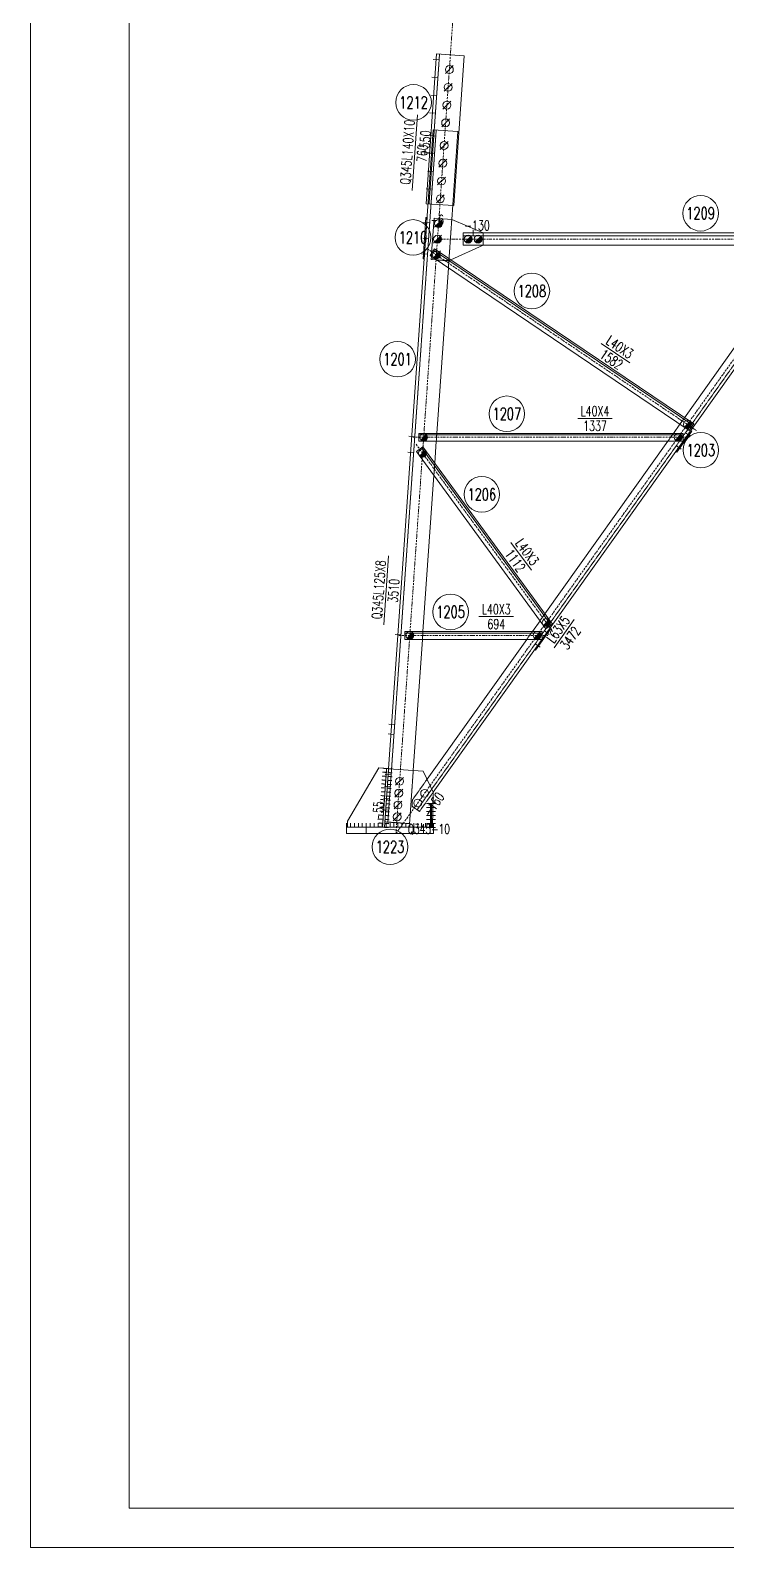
# Model space of a CAD drawing. Extents: x -62666 to 126696, y -48828 to 60042.
# Drawn here: x 109876 to 113396, y -48828 to -41151 of the extents above; entities that cross this region are included whole.
import ezdxf
from ezdxf.enums import TextEntityAlignment as Align

# ---------------------------------------------------------------- set-up
doc = ezdxf.new("R2010")
doc.units = 0
doc.header["$MEASUREMENT"] = 0
doc.linetypes.add('Dash', pattern=[2.75, 2, -0.75])
doc.linetypes.add('DashDot', pattern=[15.6, 9, -3, 0.6, -3])
doc.layers.get('0').update_dxf_attribs({"linetype": 'CONTINUOUS', "lineweight": 25})
doc.styles.get("Standard").update_dxf_attribs({"font": 'simplex.shx', "width": 0.7, "height": 3, "bigfont": 'gbhzfs.shx'})

# ---------------------------------------------------------------- blocks, each defined once
blk = doc.blocks.new('M20X55S')
at = {"color": 3, "linetype": 'Continuous', "lineweight": 13}
blk.add_line((-1, -1), (1, 1), dxfattribs=at)
blk.add_circle((0, 0), 1, dxfattribs=at)
blk = doc.blocks.new('M16X50S')
at = {"color": 3, "linetype": 'Continuous', "lineweight": 13}
blk.add_line((-1, -1), (1, 1), dxfattribs=at)
blk.add_circle((0, 0), 1, dxfattribs=at)
for radius in [0.9, 0.8, 0.7, 0.6, 0.5, 0.4, 0.3, 0.2, 0.1]:
    blk.add_arc((0, 0), radius, 225, 45, dxfattribs=at)
blk = doc.blocks.new('M16X40S')
at = {"color": 3, "linetype": 'Continuous', "lineweight": 13}
blk.add_line((-0.707, -0.707), (0.707, 0.707), dxfattribs=at)
blk.add_circle((0, 0), 1, dxfattribs=at)
for radius in [0.9, 0.8, 0.7, 0.6, 0.5, 0.4, 0.3, 0.2, 0.1]:
    blk.add_arc((0, 0), radius, 225, 45, dxfattribs=at)
blk = doc.blocks.new('M20X45S')
at = {"color": 3, "linetype": 'Continuous', "lineweight": 13}
blk.add_circle((0, 0), 1, dxfattribs=at)

msp = doc.modelspace()

# ---------------------------------------------------------------- linework, layer by layer
at = {"color": 7, "linetype": 'Continuous', "lineweight": 18}
for p, q in [((109876.03669, -48827.58851), (109876.03669, -36947.58851)), ((110376.03669, -48627.58851), (110376.03669, -37147.58851)), ((110376.03669, -48627.58851), (126496.03669, -48627.58851)), ((109876.03669, -48827.58851), (126696.03669, -48827.58851))]:
    msp.add_line(p, q, dxfattribs=at)
at = {"color": 3, "linetype": 'DashDot', "lineweight": 0}
for p, q in [((112028.89488, -40850.88725), (111934.15585, -42207.58342)), ((111974.56016, -41628.99247), (111724.14643, -45214.9251)), ((113864.1464, -42207.58342), (111724.14635, -45214.92516)), ((111934.15585, -42207.58342), (115794.137, -42207.58342)), ((111883.00584, -42256.58341), (113242.76334, -43175.64833)), ((111809.15271, -43210.03065), (113205.81305, -43210.03067)), ((111826.17349, -43245.39715), (112516.26863, -44191.73543)), ((111739.14957, -44212.47787), (112492.4797, -44212.47791))]:
    msp.add_line(p, q, dxfattribs=at)
at = {"color": 3, "linetype": 'Dash', "lineweight": 0}
for p, q in [((111944.47107, -41271.02685), (111891.52868, -42029.18049)), ((111927.5796, -41655.78477), (111683.08719, -45156.9239)), ((111989.19453, -42352.4967), (112006.31295, -42107.36033)), ((112064.15585, -42175.58342), (112164.15585, -42175.58342)), ((112064.15585, -42238.58342), (112064.15585, -42175.58342)), ((112064.15585, -42190.58342), (115664.137, -42190.58342)), ((113843.21045, -42266.32596), (111830.76288, -45094.41824)), ((111904.1128, -42278.9283), (111903.04175, -42294.26573)), ((112164.15585, -42238.58342), (112064.15585, -42238.58342)), ((111930.1271, -42312.57281), (111991.68233, -42316.87135)), ((111991.68233, -42316.87135), (112001.3946, -42312.46282)), ((113159.90572, -43143.78454), (113183.10381, -43111.18427)), ((111927.91436, -43230.03065), (111930.70765, -43190.03065)), ((113098.53368, -43230.03066), (113126.99735, -43190.03066)), ((113214.57165, -43175.62368), (113139.19974, -43281.54382)), ((111915.88038, -43402.35772), (111920.20685, -43340.40246)), ((112452.38081, -44138.06918), (112476.8308, -44103.70962)), ((111857.91122, -44232.47788), (111860.70451, -44192.47788)), ((112385.20033, -44232.47791), (112413.66401, -44192.47791)), ((112501.23831, -44178.07093), (112425.86639, -44283.99106)), ((111675.57725, -44905.59216), (111655.62608, -44904.19893)), ((111656.26482, -45182.14676), (111676.95671, -44885.83826)), ((111676.95671, -44885.83826), (111657.00554, -44884.44503)), ((111686.9323, -44886.53488), (111666.24041, -45182.84338)), ((111686.93253, -44886.5349), (111668.12363, -45155.87896)), ((111676.95671, -44885.83826), (111686.9323, -44886.53488)), ((111686.98118, -44886.53829), (111677.00559, -44885.84168)), ((111685.55284, -44906.28878), (111705.50401, -44907.68201)), ((111686.9323, -44886.53488), (111706.88347, -44887.92812)), ((111792.81996, -45164.58679), (111811.62886, -44895.24272)), ((111670.05941, -44984.60776), (111650.10824, -44983.21453)), ((111671.43887, -44964.85386), (111651.4877, -44963.46063)), ((111672.81833, -44945.09996), (111652.86716, -44943.70673)), ((111674.19779, -44925.34606), (111654.24662, -44923.95283)), ((111681.41446, -44965.55048), (111701.36564, -44966.94371)), ((111682.79392, -44945.79658), (111702.74509, -44947.18981)), ((111684.17338, -44926.04268), (111704.12455, -44927.43591)), ((111807.30807, -45044.58981), (111881.45674, -44940.38869)), ((111665.92104, -45043.86946), (111645.96986, -45042.47622)), ((111667.3005, -45024.11556), (111647.34932, -45022.72232)), ((111668.67995, -45004.36166), (111648.72878, -45002.96842)), ((111675.89662, -45044.56608), (111695.8478, -45045.95931)), ((111677.27608, -45024.81218), (111697.22726, -45026.20541)), ((111678.65554, -45005.05828), (111698.60672, -45006.45151)), ((111680.035, -44985.30438), (111699.98618, -44986.69761)), ((111805.505, -45076.44494), (111807.30807, -45044.58981)), ((111912.5585, -45005.34257), (111842.98443, -45103.115)), ((111660.4032, -45122.88506), (111640.45202, -45121.49182)), ((111661.78266, -45103.13116), (111641.83148, -45101.73792)), ((111663.16212, -45083.37726), (111643.21094, -45081.98402)), ((111664.54158, -45063.62336), (111644.5904, -45062.23012)), ((111670.37879, -45123.58168), (111690.32996, -45124.97491)), ((111671.75825, -45103.82778), (111691.70942, -45105.22101)), ((111673.13771, -45084.07388), (111693.08888, -45085.46711)), ((111674.51716, -45064.31998), (111694.46834, -45065.71321)), ((111842.98443, -45103.115), (111805.505, -45076.44494)), ((111479.07337, -45182.84679), (111909.07337, -45182.84679)), ((111656.26482, -45182.14676), (111636.31365, -45180.75352)), ((111657.64428, -45162.39286), (111637.69311, -45160.99962)), ((111659.02374, -45142.63896), (111639.07257, -45141.24572)), ((111666.24041, -45182.84338), (111656.26482, -45182.14676)), ((111666.24041, -45182.84338), (111686.19158, -45184.23661)), ((111667.61987, -45163.08948), (111687.57104, -45164.48271)), ((111668.12363, -45155.87896), (111792.81996, -45164.58679)), ((111668.99933, -45143.33558), (111688.9505, -45144.72881))]:
    msp.add_line(p, q, dxfattribs=at)
at = {"color": 3, "linetype": 'Continuous', "lineweight": 13}
for p, q in [((111832.80453, -41578.16074), (111805.98503, -41962.22547)), ((112761.93075, -42735.98701), (112906.91849, -42833.98474)), ((112642.7596, -43115.03066), (112817.7596, -43115.03066)), ((112305.54806, -43741.53649), (112408.65873, -43882.93377)), ((111686.99426, -43809.03303), (111662.61235, -44158.18275)), ((112143.86966, -44117.47789), (112318.86966, -44117.4779)), ((112625.63915, -44132.60897), (112524.17697, -44275.19377))]:
    msp.add_line(p, q, dxfattribs=at)
at = {"color": 3, "linetype": 'Continuous', "lineweight": 0}
for p, q in [((111914.58073, -42263.44101), (113224.62814, -43148.9067)), ((111839.15271, -43198.03065), (113175.81305, -43198.03067)), ((111853.54542, -43262.56624), (112508.28832, -44160.42545)), ((111769.14957, -44200.47787), (112462.4797, -44200.47791)), ((111675.62288, -44905.64224), (111655.6717, -44904.24901)), ((111677.00559, -44885.84168), (111657.05442, -44884.44844)), ((111685.59846, -44906.33886), (111705.54964, -44907.7321)), ((111686.98118, -44886.53829), (111706.93236, -44887.93153)), ((111670.092, -44984.84452), (111650.14083, -44983.45128)), ((111671.47472, -44965.04395), (111651.52355, -44963.65071)), ((111672.85744, -44945.24338), (111652.90627, -44943.85015)), ((111674.24016, -44925.44281), (111654.28898, -44924.04958)), ((111681.45031, -44965.74057), (111701.40148, -44967.1338)), ((111682.83303, -44945.94), (111702.7842, -44947.33323)), ((111684.21575, -44926.13943), (111704.16692, -44927.53267)), ((111665.94385, -45044.24622), (111645.99267, -45042.85299)), ((111667.32657, -45024.44566), (111647.37539, -45023.05242)), ((111668.70929, -45004.64509), (111648.75811, -45003.25185)), ((111675.91944, -45044.94284), (111695.87061, -45046.33608)), ((111677.30216, -45025.14227), (111697.25333, -45026.53551)), ((111678.68487, -45005.3417), (111698.63605, -45006.73494)), ((111680.06759, -44985.54114), (111700.01877, -44986.93437)), ((111660.41298, -45123.4485), (111640.4618, -45122.05526)), ((111661.79569, -45103.64793), (111641.84452, -45102.25469)), ((111663.17841, -45083.84736), (111643.22724, -45082.45413)), ((111664.56113, -45064.04679), (111644.60996, -45062.65356)), ((111670.38856, -45124.14512), (111690.33974, -45125.53835)), ((111671.77128, -45104.34455), (111691.72246, -45105.73778)), ((111673.154, -45084.54398), (111693.10518, -45085.93721)), ((111674.53672, -45064.74341), (111694.48789, -45066.13665)), ((111898.24041, -45063.25315), (111878.24041, -45063.25315)), ((111898.24041, -45083.3021), (111878.24041, -45083.3021)), ((111898.24041, -45103.35104), (111878.24041, -45103.35104)), ((111898.24041, -45123.39999), (111878.24041, -45123.39999)), ((111904.24041, -45063.25315), (111924.24041, -45063.25315)), ((111904.24041, -45083.3021), (111924.24041, -45083.3021)), ((111904.24041, -45103.35104), (111924.24041, -45103.35104)), ((111904.24041, -45123.39999), (111924.24041, -45123.39999)), ((111474.07337, -45182.84679), (111474.07337, -45162.89561)), ((111494.07337, -45182.84679), (111494.07337, -45162.89561)), ((111514.07337, -45182.84679), (111514.07337, -45162.89561)), ((111534.07337, -45182.84679), (111534.07337, -45162.89561)), ((111554.07337, -45182.84679), (111554.07337, -45162.89561)), ((111574.07337, -45182.84679), (111574.07337, -45162.89561)), ((111594.07337, -45182.84679), (111594.07337, -45162.89561)), ((111614.07337, -45182.84679), (111614.07337, -45162.89561)), ((111634.07337, -45182.84679), (111634.07337, -45162.89561)), ((111656.26482, -45182.8502), (111636.31365, -45181.45697)), ((111657.64754, -45163.04963), (111637.69637, -45161.6564)), ((111659.03026, -45143.24907), (111639.07908, -45141.85583)), ((111654.07337, -45182.84679), (111654.07337, -45162.89561)), ((111666.24041, -45183.54682), (111686.19158, -45184.94006)), ((111667.62313, -45163.74625), (111687.5743, -45165.13949)), ((111669.00585, -45143.94568), (111688.95702, -45145.33892)), ((111674.07337, -45182.84679), (111674.07337, -45162.89561)), ((111694.07337, -45182.84679), (111694.07337, -45162.89561)), ((111714.07337, -45182.84679), (111714.07337, -45162.89561)), ((111734.07337, -45182.84679), (111734.07337, -45162.89561)), ((111754.07337, -45182.84679), (111754.07337, -45162.89561)), ((111774.07337, -45182.84679), (111774.07337, -45162.89561)), ((111794.07337, -45182.84679), (111794.07337, -45162.89561)), ((111814.07337, -45182.84679), (111814.07337, -45162.89561)), ((111834.07337, -45182.84679), (111834.07337, -45162.89561)), ((111854.07337, -45182.84679), (111854.07337, -45162.89561)), ((111874.07337, -45182.84679), (111874.07337, -45162.89561)), ((111898.24041, -45143.44893), (111878.24041, -45143.44893)), ((111898.24041, -45163.49788), (111878.24041, -45163.49788)), ((111898.24041, -45183.54682), (111878.24041, -45183.54682)), ((111894.07337, -45182.84679), (111894.07337, -45162.89561)), ((111904.24041, -45143.44893), (111924.24041, -45143.44893)), ((111904.24041, -45163.49788), (111924.24041, -45163.49788)), ((111904.24041, -45183.54682), (111924.24041, -45183.54682)), ((111914.07337, -45182.84679), (111914.07337, -45162.89561))]:
    msp.add_line(p, q, dxfattribs=at)
for points in [[(111929.50751, -41269.98193), (111876.56512, -42028.13556)], [(112069.16741, -41279.73448), (111929.50751, -41269.98193)], [(112016.22501, -42037.88832), (112069.16741, -41279.73448)], [(111912.61605, -41654.73983), (111686.93253, -44886.5349)], [(112037.31237, -41663.44766), (111912.61605, -41654.73983)], [(112006.31295, -42107.36033), (112037.31237, -41663.44766)], [(111876.56512, -42028.13556), (112016.22501, -42037.88832)], [(111875.46057, -42098.22889), (111860.83038, -42307.73366)], [(111866.81574, -42308.15163), (111881.44593, -42098.64686)], [(111881.44593, -42098.64686), (111875.46057, -42098.22889)], [(111916.5316, -42101.0907), (111904.1128, -42278.9283)], [(112006.31295, -42107.36033), (111916.5316, -42101.0907)], [(112164.15585, -42175.58342), (112006.31295, -42107.36033)], [(112164.15585, -42238.58342), (112164.15585, -42175.58342)], [(112164.15585, -42175.58342), (115564.137, -42175.58342)], [(111896.66113, -42289.95304), (111919.06062, -42256.813)], [(113206.70855, -43175.41874), (111896.66113, -42289.95304)], [(111903.04175, -42294.26573), (111901.90097, -42310.60172)], [(111919.06062, -42256.813), (113229.10804, -43142.27869)], [(112001.3946, -42312.46282), (112164.15585, -42238.58342)], [(113740.5629, -42238.58342), (112164.15585, -42238.58342)], [(111860.83038, -42307.73366), (111866.81574, -42308.15163)], [(111901.90097, -42310.60172), (111930.1271, -42312.57281)], [(113785.85794, -42372.79515), (111912.5585, -45005.34257)], [(111930.70765, -43190.03065), (111989.19453, -42352.4967)], [(113183.10381, -43111.18427), (113734.52741, -42336.26877)], [(111839.15271, -43190.03065), (113175.81305, -43190.03067)], [(111839.15271, -43230.03065), (111839.15271, -43190.03065)], [(113126.99735, -43190.03066), (113159.90572, -43143.78454)], [(113144.08836, -43285.02252), (113219.46027, -43179.10239)], [(113175.81305, -43190.03067), (113175.81305, -43230.03067)], [(113229.10804, -43142.27869), (113206.70855, -43175.41874)], [(113219.46027, -43179.10239), (113214.57165, -43175.62368)], [(111827.68992, -43281.42076), (111860.0093, -43257.85261)], [(112482.43282, -44179.27998), (111827.68992, -43281.42076)], [(113175.81305, -43230.03067), (111839.15271, -43230.03065)], [(111860.0093, -43257.85261), (112514.7522, -44155.71182)], [(111920.20685, -43340.40246), (111927.91436, -43230.03065)], [(112476.8308, -44103.70962), (113098.53368, -43230.03066)], [(113139.19974, -43281.54382), (113144.08836, -43285.02252)], [(111860.70451, -44192.47788), (111915.88038, -43402.35772)], [(112413.66401, -44192.47791), (112452.38081, -44138.06918)], [(111769.14957, -44192.47787), (112462.4797, -44192.47791)], [(111769.14957, -44232.47787), (111769.14957, -44192.47787)], [(112429.94025, -44286.88998), (112505.31216, -44180.96985)], [(112462.4797, -44192.47791), (112462.4797, -44232.47791)], [(112514.7522, -44155.71182), (112482.43282, -44179.27998)], [(112505.31216, -44180.96985), (112501.23831, -44178.07093)], [(112462.4797, -44232.47791), (111769.14957, -44232.47787)], [(111811.62886, -44895.24272), (111857.91122, -44232.47788)], [(111881.45674, -44940.38869), (112385.20033, -44232.47791)], [(112425.86639, -44283.99106), (112429.94025, -44286.88998)], [(111637.054, -44883.05177), (111479.07337, -45152.84679)], [(111677.00559, -44885.84168), (111637.054, -44883.05177)], [(111677.00559, -44885.84168), (111656.26482, -45182.8502)], [(111666.24041, -45183.54682), (111686.98118, -44886.53829)], [(111686.98118, -44886.53829), (111677.00559, -44885.84168)], [(111861.50739, -44898.72585), (111686.98118, -44886.53829)], [(111912.5585, -45005.34257), (111861.50739, -44898.72585)], [(111909.07337, -45182.84679), (111912.5585, -45005.34257)], [(111898.24041, -45183.54682), (111898.24041, -45063.25315)], [(111898.24041, -45063.25315), (111904.24041, -45063.25315)], [(111904.24041, -45063.25315), (111904.24041, -45183.54682)], [(111474.07337, -45182.84679), (111914.07337, -45182.84679)], [(111474.07337, -45214.76867), (111474.07337, -45182.84679)], [(111479.07337, -45152.84679), (111479.07337, -45182.84679)], [(111656.26482, -45182.8502), (111666.24041, -45183.54682)], [(111904.24041, -45183.54682), (111898.24041, -45183.54682)], [(111914.07337, -45182.84679), (111914.07337, -45214.76867)], [(111914.07337, -45214.76867), (111474.07337, -45214.76867)]]:
    msp.add_lwpolyline(points, dxfattribs=at)
at = {"color": 3, "linetype": 'Continuous', "lineweight": 20}
for points in [[(111912.45412, -41298.86414), (111942.38124, -41300.95397)], [(111906.18462, -41388.6455), (111936.11175, -41390.73533)], [(111899.91513, -41478.42687), (111929.84225, -41480.5167)], [(111893.64564, -41568.20823), (111923.57276, -41570.29806)], [(111895.56261, -41683.62201), (111925.48973, -41685.71189)], [(111889.29297, -41773.40337), (111919.22009, -41775.49324)], [(111883.02334, -41863.18472), (111912.95046, -41865.2746)], [(111876.75371, -41952.96608), (111906.68083, -41955.05595)], [(111864.91107, -42122.55308), (111894.83818, -42124.64295)], [(111859.33806, -42202.35872), (111889.26518, -42204.4486)], [(112114.1762, -42160.58342), (112114.1762, -42190.58342)], [(111853.76401, -42282.17932), (111883.69113, -42284.2692)], [(111789.33492, -43204.80595), (111819.26203, -43206.89583)], [(113212.29861, -43204.6897), (113187.8555, -43187.29618)], [(111783.76191, -43284.6116), (111813.68903, -43286.70148)], [(113165.91589, -43269.87132), (113141.47279, -43252.4778)], [(111719.33177, -44207.25318), (111749.25889, -44209.34306)], [(112498.96526, -44207.13694), (112474.52215, -44189.74343)], [(112452.58255, -44272.31857), (112428.13944, -44254.92505)], [(111687.64306, -44661.03657), (111717.57018, -44663.12645)], [(111684.15993, -44710.9151), (111714.08705, -44713.00498)], [(111665.69934, -44975.27131), (111695.62646, -44977.36119)], [(111669.8791, -44915.41708), (111699.80622, -44917.50695)], [(111661.51959, -45035.12555), (111691.4467, -45037.21543)], [(111657.33983, -45094.97979), (111687.26695, -45097.06966)], [(111574.07337, -45183.80773), (111574.07337, -45213.80773)], [(111574.07337, -45183.80773), (111574.07337, -45213.80773)], [(111814.07337, -45183.80773), (111814.07337, -45213.80773)], [(111814.07337, -45183.80773), (111814.07337, -45213.80773)]]:
    msp.add_lwpolyline(points, dxfattribs=at)
at = {"color": 3, "linetype": 'Continuous', "lineweight": 13}
for centre in [(111813.10055, -41515.80336), (113264.14957, -42076.58342), (111810.45679, -42198.94961), (112411.18184, -42469.94661), (111732.35908, -42814.88961), (112284.70616, -43091.03065), (113265.27841, -43275.11876), (112158.24739, -43498.80784), (112000.25962, -44093.47789), (111694.07337, -45281.84679)]:
    msp.add_circle(centre, 90, dxfattribs=at)

# ---------------------------------------------------------------- block references
at = {"color": 3, "linetype": 'Continuous', "lineweight": 13, "xscale": 20}
for name, p, yscale, zscale in [('M20X55S', (111994.06436, -41349.67261), 20, 19.99999999999886), ('M20X55S', (111987.79486, -41439.45397), 20, 19.99999999999886), ('M20X55S', (111981.52537, -41529.23533), 20, 19.99999999999886), ('M20X55S', (111975.25587, -41619.0167), 20, 19.99999999999886), ('M20X55S', (111967.24559, -41733.73738), 20, 19.99999999999886), ('M20X55S', (111960.97595, -41823.51874), 20, 19.99999999999886), ('M20X55S', (111954.70632, -41913.30009), 20, 19.99999999999886), ('M20X55S', (111948.43669, -42003.08145), 20, 19.99999999999886), ('M16X50S', (111939.7293, -42127.77153), 20, 19.99999999999886), ('M16X50S', (111934.15629, -42207.57718), 20, 19.99999999999886), ('M16X40S', (112089.15585, -42207.58342), 20, 19.99999999999886), ('M16X40S', (112139.15585, -42207.58342), 20, 19.99999999999886), ('M16X50S', (111928.5818, -42287.40402), 20, 19.99999999999886), ('M16X40S', (113197.19577, -43144.84904), 20.00000000000728, 20.00000000000454), ('M16X40S', (111864.15271, -43210.03065), 20, 19.99999999999886), ('M16X40S', (113150.81305, -43210.03066), 20.00000000000728, 20.00000000000454), ('M16X40S', (111858.5797, -43289.8363), 20, 19.99999999999886), ('M16X40S', (112483.86242, -44147.29629), 20.00000000000728, 20.00000000000454), ('M16X40S', (111794.14957, -44212.47787), 20, 19.99999999999886), ('M16X40S', (112437.4797, -44212.47791), 20.00000000000728, 20.00000000000454), ('M20X55S', (111742.60702, -44950.56889), 20, 19.99999999999886), ('M20X55S', (111734.2475, -45070.27736), 20, 19.99999999999886), ('M20X55S', (111738.42726, -45010.42313), 20, 19.99999999999886), ('M20X45S', (111834.3053, -45060.1188), 20, 19.99999999999886), ('M20X45S', (111869.09234, -45011.23259), 20, 19.99999999999886), ('M20X55S', (111730.06775, -45130.1316), 20, 19.99999999999886)]:
    msp.add_blockref(name, p, dxfattribs=dict(at, yscale=yscale, zscale=zscale))

# ---------------------------------------------------------------- texts
at = {"color": 3, "linetype": 'Continuous', "lineweight": 13, "width": 0.7}
for s, height, p in [('1212', 60, (111813.10055, -41515.80336)), ('1209', 60, (113264.14957, -42076.58342)), ('-130', 50, (112134.15585, -42138.08342)), ('1210', 60, (111810.45679, -42198.94961)), ('1208', 60, (112411.18184, -42469.94661)), ('1201', 60, (111732.35908, -42814.88961)), ('1207', 60, (112284.70616, -43091.03065)), ('1203', 60, (113265.27841, -43275.11876)), ('1206', 60, (112158.24739, -43498.80784)), ('1205', 60, (112000.25962, -44093.47789)), ('1223', 60, (111694.07337, -45281.84679))]:
    msp.add_text(s, height=height, dxfattribs=at).set_placement(p, align=Align.MIDDLE_CENTER)
for s, rotation, p in [('Q345L140X10', 86.005480854, (111781.98588, -41767.58081)), ('+550', 86.005391847, (111870.33077, -41721.95743)), ('760', 86.005480854, (111856.80368, -41772.80539)), ('L40X3', 325.945099815, (112855.42414, -42753.91708)), ('1582', 325.945099815, (112813.42509, -42816.05467)), ('L40X4', 359.999999316, (112730.2596, -43077.53066)), ('1337', 359.999999316, (112730.2596, -43152.53066)), ('L40X3', 306.100529246, (112387.40282, -43790.13999)), ('1112', 306.100529246, (112326.80398, -43834.33028)), ('Q345L125X8', 86.005391847, (111637.39441, -43980.99554)), ('3510', 86.005391847, (111712.21221, -43986.22024)), ('L40X3', 359.999996874, (112231.36966, -44079.9779)), ('694', 359.999996874, (112231.36966, -44154.9779)), ('L63X5', 54.564653078, (112544.35418, -44182.15947)), ('3472', 54.564653078, (112605.46195, -44225.64326)), ('-55', 86.005391847, (111634.37202, -45100.89416)), ('-160', 54.564653078, (111914.12319, -45067.82298))]:
    msp.add_text(s, height=50, rotation=rotation, dxfattribs=at).set_placement(p, align=Align.MIDDLE_CENTER)
for s, p in [('-6', (111900.45679, -42108.94961)), ('Q345-10', (111784.07337, -45191.84679))]:
    msp.add_text(s, height=48, dxfattribs=at).set_placement(p, align=Align.MIDDLE_LEFT)

doc.saveas('drawing.dxf')
